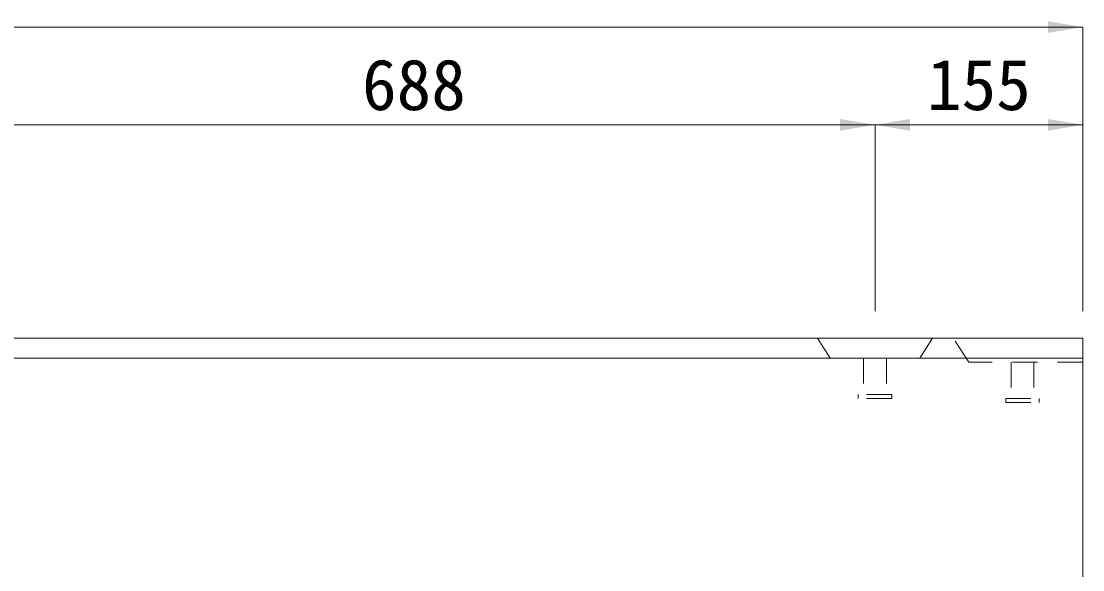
# Model space of a CAD drawing. Units: millimetres at full size. Extents: x 50430 to 101606, y 69050 to 91573.
# Drawn here: x 67357 to 68149, y 81355 to 81764 of the extents above; entities that cross this region are included whole.
import ezdxf
from ezdxf.enums import TextEntityAlignment as Align

# ---------------------------------------------------------------- set-up
doc = ezdxf.new("R2010")
doc.units = ezdxf.units.MM
doc.header["$LTSCALE"] = 50
doc.linetypes.add('USER1', pattern=[0.675, 0.375, -0.3])
for name, color, linetype, lineweight in [('インサート', 3, 'USER1', 9), ('寸法線', 7, 'Continuous', 13), ('本体', 2, 'Continuous', 9)]:
    doc.layers.add(name, color=color, linetype=linetype, lineweight=lineweight)
doc.styles.add('ＭＳ ゴシック', font='')
doc.styles.get('ＭＳ ゴシック').set_extended_font_data('MS Gothic')

# ---------------------------------------------------------------- blocks, each defined once
blk = doc.blocks.new('filled_arrow')
at = {"color": 0, "linetype": 'Continuous', "lineweight": -2}
blk.add_solid([(7.5, 1.25), (0, 0), (7.5, -1.25)], dxfattribs=at)

msp = doc.modelspace()

# ---------------------------------------------------------------- linework, layer by layer
at = {"layer": 'インサート'}
for p, q in [((67985.29, 81513), (67985.29, 81486)), ((67985.29, 81513), (67985.29, 81486)), ((68002.29, 81513), (68002.29, 81486)), ((68002.29, 81513), (68002.29, 81486)), ((68095.29, 81510), (68095.29, 81483)), ((68112.29, 81510), (68112.29, 81483)), ((67981.29, 81486), (67981.29, 81483)), ((67981.29, 81486), (67981.29, 81483)), ((68006.29, 81486), (67981.29, 81486)), ((68006.29, 81483), (67981.29, 81483)), ((68006.29, 81483), (67981.29, 81483)), ((68006.29, 81486), (68006.29, 81483)), ((68006.29, 81486), (68006.29, 81483)), ((68091.29, 81483), (68091.29, 81480)), ((68091.29, 81483), (68116.29, 81483)), ((68116.29, 81483), (68116.29, 81480)), ((68091.29, 81480), (68116.29, 81480))]:
    msp.add_line(p, q, dxfattribs=at)
at = {"layer": '寸法線', "lineweight": 9}
for p, q in [((67150.79, 81759.99), (68148.79, 81759.99)), ((68148.79, 81548), (68148.79, 81759.99)), ((67305.79, 81687.05), (67993.79, 81687.05)), ((67993.79, 81548), (67993.79, 81687.05)), ((67993.79, 81687.05), (68148.79, 81687.05)), ((67993.79, 81548), (67993.79, 81687.05)), ((68148.79, 81548), (68148.79, 81687.05))]:
    msp.add_line(p, q, dxfattribs=at)
at = {"layer": '本体'}
for p, q in [((68148.79, 81528), (67150.79, 81528)), ((67960.29, 81513), (67950.79, 81528)), ((68036.79, 81528), (68027.29, 81513)), ((68148.79, 81513), (68148.79, 81528))]:
    msp.add_line(p, q, dxfattribs=at)
at = {"layer": '本体', "linetype": 'USER1'}
for p, q in [((68063.79, 81510), (68052.29, 81528)), ((68148.79, 81510), (68063.79, 81510))]:
    msp.add_line(p, q, dxfattribs=at)
at = {"layer": '本体', "lineweight": 20}
for p, q in [((68148.79, 81513), (67150.79, 81513)), ((68148.79, 80973), (68148.79, 81513))]:
    msp.add_line(p, q, dxfattribs=at)

# ---------------------------------------------------------------- block references
at = {"layer": '寸法線', "lineweight": 9, "xscale": 3.47, "yscale": 3.47, "rotation": 180}
for p in [(68148.79, 81759.99), (67993.79, 81687.05), (68148.79, 81687.05)]:
    msp.add_blockref('filled_arrow', p, dxfattribs=at)
at = {"layer": '寸法線', "lineweight": 9, "xscale": 3.47, "yscale": 3.47}
msp.add_blockref('filled_arrow', (67993.79, 81687.05), dxfattribs=at)

# ---------------------------------------------------------------- texts
at = {"layer": '寸法線', "style": 'ＭＳ ゴシック'}
for s, p in [('688', (67649.79, 81717.05)), ('155', (68071.29, 81717.05))]:
    msp.add_text(s, height=37.98, dxfattribs=at).set_placement(p, align=Align.MIDDLE_CENTER)

doc.saveas('drawing.dxf')
